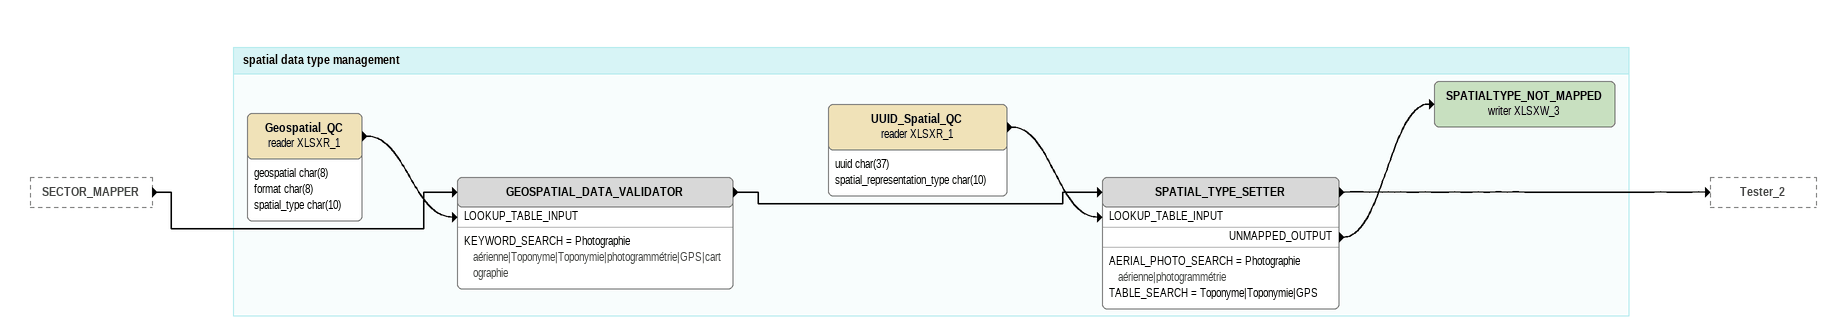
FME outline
SECTOR_MAPPER [outside]
    -> GEOSPATIAL_DATA_VALIDATOR

Bookmark: spatial data type management
Geospatial_QC (reader XLSXR_1)
    attributes: geospatial char(8), format char(8), spatial_type char(10)
    -> GEOSPATIAL_DATA_VALIDATOR [LOOKUP_TABLE_INPUT]
GEOSPATIAL_DATA_VALIDATOR
    KEYWORD_SEARCH = Photographie aérienne|Toponyme|Toponymie|photogrammétrie|GPS|cartographie
    -> SPATIAL_TYPE_SETTER
UUID_Spatial_QC (reader XLSXR_1)
    attributes: uuid char(37), spatial_representation_type char(10)
    -> SPATIAL_TYPE_SETTER [LOOKUP_TABLE_INPUT]
SPATIAL_TYPE_SETTER
    AERIAL_PHOTO_SEARCH = Photographie aérienne|photogrammétrie
    TABLE_SEARCH = Toponyme|Toponymie|GPS
    -> Tester_2
    UNMAPPED_OUTPUT -> SPATIALTYPE_NOT_MAPPED (writer XLSXW_3)
SPATIALTYPE_NOT_MAPPED (writer XLSXW_3)
